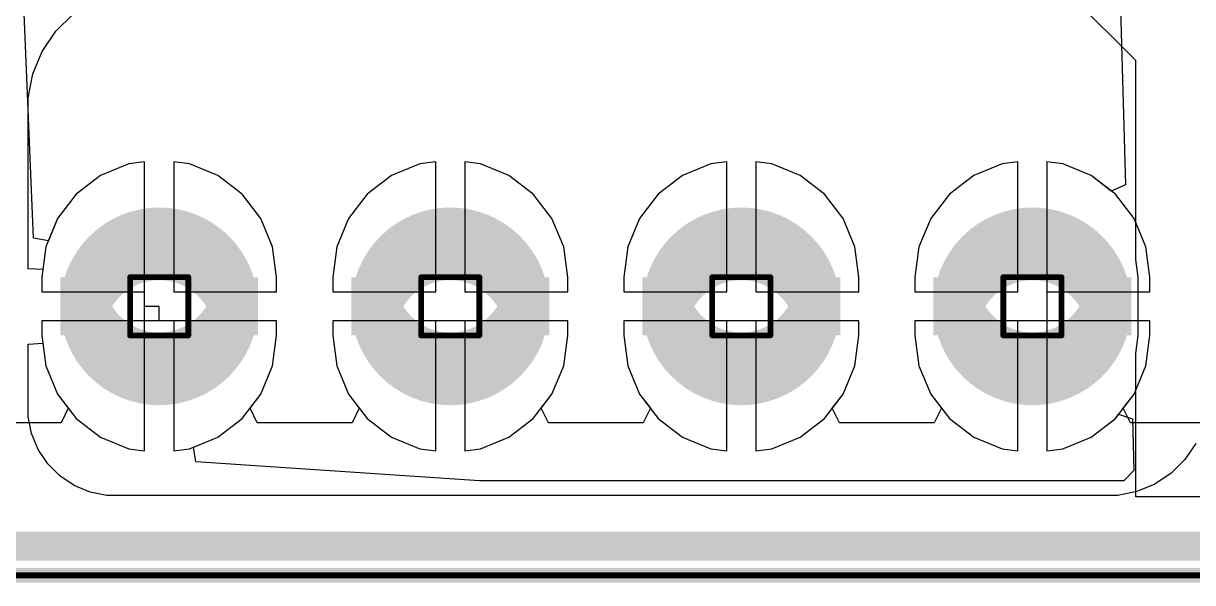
# Model space of a CAD drawing. Header units: millimetres. Extents: x 3.64 to 5.36, y 2.99 to 4.38.
# Drawn here: x 4.3433 to 4.745, y 2.995 to 3.1873 of the extents above; entities that cross this region are included whole.
import ezdxf

# ---------------------------------------------------------------- set-up
doc = ezdxf.new("R2010")
doc.units = ezdxf.units.MM
doc.header["$MEASUREMENT"] = 0
for name, color, linetype in [('BottomLayer', 5, 'Continuous'), ('BottomSolder', 6, 'Continuous'), ('DrillDrawing', 1, 'Continuous'), ('KeepOutLayer', 6, 'Continuous'), ('Mechanical2', 216, 'Continuous'), ('MidLayer1', 16, 'Continuous'), ('MidLayer2', 76, 'Continuous'), ('MultiLayer', 9, 'Continuous'), ('TopLayer', 1, 'Continuous'), ('TopOverlay', 2, 'Continuous'), ('TopSolder', 216, 'Continuous')]:
    doc.layers.add(name, color=color, linetype=linetype)

msp = doc.modelspace()

# ---------------------------------------------------------------- linework, layer by layer
at = {"layer": 'BottomLayer', "const_width": 0.011}
for points in [[(4.3655, 3.09, 1), (4.4145, 3.09, 1)], [(4.4655, 3.09, 1), (4.5145, 3.09, 1)], [(4.5655, 3.09, 1), (4.6145, 3.09, 1)], [(4.6655, 3.09, 1), (4.7145, 3.09, 1)]]:
    msp.add_lwpolyline(points, format="xyb", close=True, dxfattribs=at)
for points in [[(4.4145, 3.08, 1), (4.3655, 3.08)], [(4.5145, 3.08, 1), (4.4655, 3.08)], [(4.6145, 3.08, 1), (4.5655, 3.08)], [(4.7145, 3.08, 1), (4.6655, 3.08)], [(4.3655, 3.1, 1), (4.4145, 3.1)], [(4.4655, 3.1, 1), (4.5145, 3.1)], [(4.5655, 3.1, 1), (4.6145, 3.1)], [(4.6655, 3.1, 1), (4.7145, 3.1)]]:
    msp.add_lwpolyline(points, format="xyb", dxfattribs=at)
for points in [[(4.3655, 3.08), (4.3655, 3.1)], [(4.4145, 3.08), (4.4145, 3.1)], [(4.4655, 3.08), (4.4655, 3.1)], [(4.5145, 3.08), (4.5145, 3.1)], [(4.5655, 3.08), (4.5655, 3.1)], [(4.6145, 3.08), (4.6145, 3.1)], [(4.6655, 3.08), (4.6655, 3.1)], [(4.7145, 3.08), (4.7145, 3.1)]]:
    msp.add_lwpolyline(points, dxfattribs=at)
at = {"layer": 'BottomSolder', "const_width": 0.015}
for points in [[(4.3635, 3.09, 1), (4.4165, 3.09, 1)], [(4.4635, 3.09, 1), (4.5165, 3.09, 1)], [(4.5635, 3.09, 1), (4.6165, 3.09, 1)], [(4.6635, 3.09, 1), (4.7165, 3.09, 1)]]:
    msp.add_lwpolyline(points, format="xyb", close=True, dxfattribs=at)
for points in [[(4.4165, 3.08, 1), (4.3635, 3.08)], [(4.5165, 3.08, 1), (4.4635, 3.08)], [(4.6165, 3.08, 1), (4.5635, 3.08)], [(4.7165, 3.08, 1), (4.6635, 3.08)], [(4.3635, 3.1, 1), (4.4165, 3.1)], [(4.4635, 3.1, 1), (4.5165, 3.1)], [(4.5635, 3.1, 1), (4.6165, 3.1)], [(4.6635, 3.1, 1), (4.7165, 3.1)]]:
    msp.add_lwpolyline(points, format="xyb", dxfattribs=at)
for points in [[(4.3635, 3.08), (4.3635, 3.1)], [(4.4165, 3.08), (4.4165, 3.1)], [(4.4635, 3.08), (4.4635, 3.1)], [(4.5165, 3.08), (4.5165, 3.1)], [(4.5635, 3.08), (4.5635, 3.1)], [(4.6165, 3.08), (4.6165, 3.1)], [(4.6635, 3.08), (4.6635, 3.1)], [(4.7165, 3.08), (4.7165, 3.1)]]:
    msp.add_lwpolyline(points, dxfattribs=at)
at = {"layer": 'DrillDrawing'}
for points, const_width in [([(4.38, 3.1), (4.4, 3.1)], 0.002), ([(4.38, 3.08), (4.38, 3.1)], 0.002), ([(4.4, 3.08), (4.4, 3.1)], 0.002), ([(4.48, 3.1), (4.5, 3.1)], 0.002), ([(4.48, 3.08), (4.48, 3.1)], 0.002), ([(4.5, 3.08), (4.5, 3.1)], 0.002), ([(4.58, 3.1), (4.6, 3.1)], 0.002), ([(4.58, 3.08), (4.58, 3.1)], 0.002), ([(4.6, 3.08), (4.6, 3.1)], 0.002), ([(4.68, 3.1), (4.7, 3.1)], 0.002), ([(4.68, 3.08), (4.68, 3.1)], 0.002), ([(4.7, 3.08), (4.7, 3.1)], 0.002), ([(4.38, 3.08), (4.4, 3.08)], 0.002), ([(4.48, 3.08), (4.5, 3.08)], 0.002), ([(4.58, 3.08), (4.6, 3.08)], 0.002), ([(4.68, 3.08), (4.7, 3.08)], 0.002), ([(3.6472, 2.9975), (5.3525, 2.9975)], 0.005)]:
    msp.add_lwpolyline(points, dxfattribs=dict(at, const_width=const_width))
at = {"layer": 'DrillDrawing', "const_width": 0.001}
for points in [[(4.3795, 3.1, 1), (4.3805, 3.1, 1)], [(4.3795, 3.1, 1), (4.3805, 3.1, 1)], [(4.3995, 3.1, 1), (4.4005, 3.1, 1)], [(4.3995, 3.1, 1), (4.4005, 3.1, 1)], [(4.4795, 3.1, 1), (4.4805, 3.1, 1)], [(4.4795, 3.1, 1), (4.4805, 3.1, 1)], [(4.4995, 3.1, 1), (4.5005, 3.1, 1)], [(4.4995, 3.1, 1), (4.5005, 3.1, 1)], [(4.5795, 3.1, 1), (4.5805, 3.1, 1)], [(4.5795, 3.1, 1), (4.5805, 3.1, 1)], [(4.5995, 3.1, 1), (4.6005, 3.1, 1)], [(4.5995, 3.1, 1), (4.6005, 3.1, 1)], [(4.6795, 3.1, 1), (4.6805, 3.1, 1)], [(4.6795, 3.1, 1), (4.6805, 3.1, 1)], [(4.6995, 3.1, 1), (4.7005, 3.1, 1)], [(4.6995, 3.1, 1), (4.7005, 3.1, 1)], [(4.3795, 3.08, 1), (4.3805, 3.08, 1)], [(4.3795, 3.08, 1), (4.3805, 3.08, 1)], [(4.3995, 3.08, 1), (4.4005, 3.08, 1)], [(4.3995, 3.08, 1), (4.4005, 3.08, 1)], [(4.4795, 3.08, 1), (4.4805, 3.08, 1)], [(4.4795, 3.08, 1), (4.4805, 3.08, 1)], [(4.4995, 3.08, 1), (4.5005, 3.08, 1)], [(4.4995, 3.08, 1), (4.5005, 3.08, 1)], [(4.5795, 3.08, 1), (4.5805, 3.08, 1)], [(4.5795, 3.08, 1), (4.5805, 3.08, 1)], [(4.5995, 3.08, 1), (4.6005, 3.08, 1)], [(4.5995, 3.08, 1), (4.6005, 3.08, 1)], [(4.6795, 3.08, 1), (4.6805, 3.08, 1)], [(4.6795, 3.08, 1), (4.6805, 3.08, 1)], [(4.6995, 3.08, 1), (4.7005, 3.08, 1)], [(4.6995, 3.08, 1), (4.7005, 3.08, 1)]]:
    msp.add_lwpolyline(points, format="xyb", close=True, dxfattribs=at)
at = {"layer": 'KeepOutLayer', "const_width": 0.002}
msp.add_lwpolyline([(3.6476, 2.9975), (5.3525, 2.9975)], dxfattribs=at)
at = {"layer": 'Mechanical2', "const_width": 0.001}
msp.add_lwpolyline([(3.6475, 2.9975), (5.3525, 2.9975)], dxfattribs=at)
at = {"layer": 'MidLayer1'}
for p, q in [((4.37956, 3.13897), (4.36983, 3.13494)), ((4.385, 3.13969), (4.37956, 3.13897)), ((4.385, 3.095), (4.385, 3.13969)), ((4.40044, 3.13897), (4.395, 3.13969)), ((4.395, 3.13969), (4.395, 3.095)), ((4.41017, 3.13494), (4.40044, 3.13897)), ((4.47956, 3.13897), (4.46983, 3.13494)), ((4.485, 3.13969), (4.47956, 3.13897)), ((4.485, 3.095), (4.485, 3.13969)), ((4.50044, 3.13897), (4.495, 3.13969)), ((4.495, 3.13969), (4.495, 3.095)), ((4.51017, 3.13494), (4.50044, 3.13897)), ((4.57956, 3.13897), (4.56983, 3.13494)), ((4.585, 3.13969), (4.57956, 3.13897)), ((4.585, 3.095), (4.585, 3.13969)), ((4.60044, 3.13897), (4.595, 3.13969)), ((4.595, 3.13969), (4.595, 3.095)), ((4.61017, 3.13494), (4.60044, 3.13897)), ((4.67956, 3.13897), (4.66983, 3.13494)), ((4.685, 3.13969), (4.67956, 3.13897)), ((4.685, 3.095), (4.685, 3.13969)), ((4.70044, 3.13897), (4.695, 3.13969)), ((4.695, 3.13969), (4.695, 3.095)), ((4.71017, 3.13494), (4.70044, 3.13897)), ((4.36983, 3.13494), (4.36147, 3.12853)), ((4.41853, 3.12853), (4.41017, 3.13494)), ((4.46983, 3.13494), (4.46147, 3.12853)), ((4.51853, 3.12853), (4.51017, 3.13494)), ((4.56983, 3.13494), (4.56147, 3.12853)), ((4.61853, 3.12853), (4.61017, 3.13494)), ((4.66983, 3.13494), (4.66147, 3.12853)), ((4.71853, 3.12853), (4.71017, 3.13494)), ((4.36147, 3.12853), (4.35506, 3.12017)), ((4.42494, 3.12017), (4.41853, 3.12853)), ((4.46147, 3.12853), (4.45506, 3.12017)), ((4.52494, 3.12017), (4.51853, 3.12853)), ((4.56147, 3.12853), (4.55506, 3.12017)), ((4.62494, 3.12017), (4.61853, 3.12853)), ((4.66147, 3.12853), (4.65506, 3.12017)), ((4.72494, 3.12017), (4.71853, 3.12853)), ((4.35506, 3.12017), (4.35103, 3.11044)), ((4.42897, 3.11044), (4.42494, 3.12017)), ((4.45506, 3.12017), (4.45103, 3.11044)), ((4.52897, 3.11044), (4.52494, 3.12017)), ((4.55506, 3.12017), (4.55103, 3.11044)), ((4.62897, 3.11044), (4.62494, 3.12017)), ((4.65506, 3.12017), (4.65103, 3.11044)), ((4.72897, 3.11044), (4.72494, 3.12017)), ((4.35103, 3.11044), (4.34965, 3.1)), ((4.43035, 3.1), (4.42897, 3.11044)), ((4.45103, 3.11044), (4.44965, 3.1)), ((4.53035, 3.1), (4.52897, 3.11044)), ((4.55103, 3.11044), (4.54965, 3.1)), ((4.63035, 3.1), (4.62897, 3.11044)), ((4.65103, 3.11044), (4.64965, 3.1)), ((4.73035, 3.1), (4.72897, 3.11044)), ((4.34965, 3.1), (4.34965, 3.095)), ((4.43035, 3.095), (4.43035, 3.1)), ((4.44965, 3.1), (4.44965, 3.095)), ((4.53035, 3.095), (4.53035, 3.1)), ((4.54965, 3.1), (4.54965, 3.095)), ((4.63035, 3.095), (4.63035, 3.1)), ((4.64965, 3.1), (4.64965, 3.095)), ((4.73035, 3.095), (4.73035, 3.1)), ((4.34965, 3.095), (4.385, 3.095)), ((4.395, 3.095), (4.43035, 3.095)), ((4.44965, 3.095), (4.485, 3.095)), ((4.495, 3.095), (4.53035, 3.095)), ((4.54965, 3.095), (4.585, 3.095)), ((4.595, 3.095), (4.63035, 3.095)), ((4.64965, 3.095), (4.685, 3.095)), ((4.695, 3.095), (4.73035, 3.095)), ((4.39, 3.085), (4.34965, 3.085)), ((4.34965, 3.085), (4.34965, 3.08)), ((4.43035, 3.085), (4.39, 3.085)), ((4.43035, 3.08), (4.43035, 3.085)), ((4.49, 3.085), (4.44965, 3.085)), ((4.44965, 3.085), (4.44965, 3.08)), ((4.53035, 3.085), (4.49, 3.085)), ((4.53035, 3.08), (4.53035, 3.085)), ((4.59, 3.085), (4.54965, 3.085)), ((4.54965, 3.085), (4.54965, 3.08)), ((4.63035, 3.085), (4.59, 3.085)), ((4.63035, 3.08), (4.63035, 3.085)), ((4.69, 3.085), (4.64965, 3.085)), ((4.64965, 3.085), (4.64965, 3.08)), ((4.73035, 3.085), (4.69, 3.085)), ((4.73035, 3.08), (4.73035, 3.085)), ((4.34965, 3.08), (4.35103, 3.06956)), ((4.42897, 3.06956), (4.43035, 3.08)), ((4.44965, 3.08), (4.45103, 3.06956)), ((4.52897, 3.06956), (4.53035, 3.08)), ((4.54965, 3.08), (4.55103, 3.06956)), ((4.62897, 3.06956), (4.63035, 3.08)), ((4.64965, 3.08), (4.65103, 3.06956)), ((4.72897, 3.06956), (4.73035, 3.08)), ((4.35103, 3.06956), (4.35506, 3.05983)), ((4.42494, 3.05983), (4.42897, 3.06956)), ((4.45103, 3.06956), (4.45506, 3.05983)), ((4.52494, 3.05983), (4.52897, 3.06956)), ((4.55103, 3.06956), (4.55506, 3.05983)), ((4.62494, 3.05983), (4.62897, 3.06956)), ((4.65103, 3.06956), (4.65506, 3.05983)), ((4.72494, 3.05983), (4.72897, 3.06956)), ((4.35506, 3.05983), (4.35876, 3.055)), ((4.42124, 3.055), (4.42494, 3.05983)), ((4.45506, 3.05983), (4.45876, 3.055)), ((4.52124, 3.055), (4.52494, 3.05983)), ((4.55506, 3.05983), (4.55876, 3.055)), ((4.62124, 3.055), (4.62494, 3.05983)), ((4.65506, 3.05983), (4.65876, 3.055)), ((4.72124, 3.055), (4.72494, 3.05983)), ((4.35876, 3.055), (4.3563, 3.05)), ((4.4237, 3.05), (4.42124, 3.055)), ((4.45876, 3.055), (4.4563, 3.05)), ((4.5237, 3.05), (4.52124, 3.055)), ((4.55876, 3.055), (4.5563, 3.05)), ((4.6237, 3.05), (4.62124, 3.055)), ((4.65876, 3.055), (4.6563, 3.05)), ((4.7237, 3.05), (4.72124, 3.055)), ((4.3563, 3.05), (4.31742, 3.05)), ((4.4563, 3.05), (4.4237, 3.05)), ((4.5563, 3.05), (4.5237, 3.05)), ((4.6563, 3.05), (4.6237, 3.05)), ((4.76258, 3.05), (4.7237, 3.05))]:
    msp.add_line(p, q, dxfattribs=at)
at = {"layer": 'MidLayer1', "const_width": 0.011}
for points in [[(4.3655, 3.09, 1), (4.4145, 3.09, 1)], [(4.4655, 3.09, 1), (4.5145, 3.09, 1)], [(4.5655, 3.09, 1), (4.6145, 3.09, 1)], [(4.6655, 3.09, 1), (4.7145, 3.09, 1)]]:
    msp.add_lwpolyline(points, format="xyb", close=True, dxfattribs=at)
for points in [[(4.4145, 3.08, 1), (4.3655, 3.08)], [(4.5145, 3.08, 1), (4.4655, 3.08)], [(4.6145, 3.08, 1), (4.5655, 3.08)], [(4.7145, 3.08, 1), (4.6655, 3.08)], [(4.3655, 3.1, 1), (4.4145, 3.1)], [(4.4655, 3.1, 1), (4.5145, 3.1)], [(4.5655, 3.1, 1), (4.6145, 3.1)], [(4.6655, 3.1, 1), (4.7145, 3.1)]]:
    msp.add_lwpolyline(points, format="xyb", dxfattribs=at)
for points in [[(4.3655, 3.08), (4.3655, 3.1)], [(4.4145, 3.08), (4.4145, 3.1)], [(4.4655, 3.08), (4.4655, 3.1)], [(4.5145, 3.08), (4.5145, 3.1)], [(4.5655, 3.08), (4.5655, 3.1)], [(4.6145, 3.08), (4.6145, 3.1)], [(4.6655, 3.08), (4.6655, 3.1)], [(4.7145, 3.08), (4.7145, 3.1)]]:
    msp.add_lwpolyline(points, dxfattribs=at)
at = {"layer": 'MidLayer2'}
for p, q in [((4.7255, 3.1745), (4.6005, 3.2995)), ((4.7255, 3.10616), (4.7255, 3.1745)), ((4.72631, 3.1), (4.7255, 3.10616)), ((4.72631, 3.08), (4.72631, 3.1)), ((4.7255, 3.07384), (4.72631, 3.08)), ((4.7255, 3.0245), (4.7255, 3.07384)), ((5.0005, 3.0245), (4.7255, 3.0245))]:
    msp.add_line(p, q, dxfattribs=at)
at = {"layer": 'MidLayer2', "const_width": 0.011}
for points in [[(4.3655, 3.09, 1), (4.4145, 3.09, 1)], [(4.4655, 3.09, 1), (4.5145, 3.09, 1)], [(4.5655, 3.09, 1), (4.6145, 3.09, 1)], [(4.6655, 3.09, 1), (4.7145, 3.09, 1)]]:
    msp.add_lwpolyline(points, format="xyb", close=True, dxfattribs=at)
for points in [[(4.4145, 3.08, 1), (4.3655, 3.08)], [(4.5145, 3.08, 1), (4.4655, 3.08)], [(4.6145, 3.08, 1), (4.5655, 3.08)], [(4.7145, 3.08, 1), (4.6655, 3.08)], [(4.3655, 3.1, 1), (4.4145, 3.1)], [(4.4655, 3.1, 1), (4.5145, 3.1)], [(4.5655, 3.1, 1), (4.6145, 3.1)], [(4.6655, 3.1, 1), (4.7145, 3.1)]]:
    msp.add_lwpolyline(points, format="xyb", dxfattribs=at)
for points in [[(4.3655, 3.08), (4.3655, 3.1)], [(4.4145, 3.08), (4.4145, 3.1)], [(4.4655, 3.08), (4.4655, 3.1)], [(4.5145, 3.08), (4.5145, 3.1)], [(4.5655, 3.08), (4.5655, 3.1)], [(4.6145, 3.08), (4.6145, 3.1)], [(4.6655, 3.08), (4.6655, 3.1)], [(4.7145, 3.08), (4.7145, 3.1)]]:
    msp.add_lwpolyline(points, dxfattribs=at)
at = {"layer": 'MultiLayer', "const_width": 0.011}
for points in [[(4.3655, 3.09, 1), (4.4145, 3.09, 1)], [(4.4655, 3.09, 1), (4.5145, 3.09, 1)], [(4.5655, 3.09, 1), (4.6145, 3.09, 1)], [(4.6655, 3.09, 1), (4.7145, 3.09, 1)]]:
    msp.add_lwpolyline(points, format="xyb", close=True, dxfattribs=at)
for points in [[(4.4145, 3.08, 1), (4.3655, 3.08)], [(4.5145, 3.08, 1), (4.4655, 3.08)], [(4.6145, 3.08, 1), (4.5655, 3.08)], [(4.7145, 3.08, 1), (4.6655, 3.08)], [(4.3655, 3.1, 1), (4.4145, 3.1)], [(4.4655, 3.1, 1), (4.5145, 3.1)], [(4.5655, 3.1, 1), (4.6145, 3.1)], [(4.6655, 3.1, 1), (4.7145, 3.1)]]:
    msp.add_lwpolyline(points, format="xyb", dxfattribs=at)
for points in [[(4.3655, 3.08), (4.3655, 3.1)], [(4.4145, 3.08), (4.4145, 3.1)], [(4.4655, 3.08), (4.4655, 3.1)], [(4.5145, 3.08), (4.5145, 3.1)], [(4.5655, 3.08), (4.5655, 3.1)], [(4.6145, 3.08), (4.6145, 3.1)], [(4.6655, 3.08), (4.6655, 3.1)], [(4.7145, 3.08), (4.7145, 3.1)]]:
    msp.add_lwpolyline(points, dxfattribs=at)
at = {"layer": 'TopLayer'}
for p, q in [((4.34687, 3.11347), (4.34149, 3.23988)), ((4.72, 3.2), (4.72201, 3.13174)), ((4.35449, 3.18459), (4.36041, 3.19051)), ((4.34984, 3.17763), (4.35449, 3.18459)), ((4.34663, 3.1699), (4.34984, 3.17763)), ((4.345, 3.16169), (4.34663, 3.1699)), ((4.345, 3.10295), (4.345, 3.16169)), ((4.37956, 3.13897), (4.36983, 3.13494)), ((4.37956, 3.13897), (4.36983, 3.13494)), ((4.385, 3.13969), (4.37956, 3.13897)), ((4.385, 3.13969), (4.37956, 3.13897)), ((4.385, 3.09), (4.385, 3.13969)), ((4.385, 3.09), (4.385, 3.13969)), ((4.40044, 3.13897), (4.395, 3.13969)), ((4.395, 3.13969), (4.395, 3.095)), ((4.40044, 3.13897), (4.395, 3.13969)), ((4.395, 3.13969), (4.395, 3.095)), ((4.41017, 3.13494), (4.40044, 3.13897)), ((4.41017, 3.13494), (4.40044, 3.13897)), ((4.47956, 3.13897), (4.46983, 3.13494)), ((4.47956, 3.13897), (4.46983, 3.13494)), ((4.485, 3.13969), (4.47956, 3.13897)), ((4.485, 3.13969), (4.47956, 3.13897)), ((4.485, 3.095), (4.485, 3.13969)), ((4.485, 3.095), (4.485, 3.13969)), ((4.50044, 3.13897), (4.495, 3.13969)), ((4.495, 3.13969), (4.495, 3.095)), ((4.50044, 3.13897), (4.495, 3.13969)), ((4.495, 3.13969), (4.495, 3.095)), ((4.51017, 3.13494), (4.50044, 3.13897)), ((4.51017, 3.13494), (4.50044, 3.13897)), ((4.57956, 3.13897), (4.56983, 3.13494)), ((4.57956, 3.13897), (4.56983, 3.13494)), ((4.585, 3.13969), (4.57956, 3.13897)), ((4.585, 3.13969), (4.57956, 3.13897)), ((4.585, 3.095), (4.585, 3.13969)), ((4.585, 3.095), (4.585, 3.13969)), ((4.60044, 3.13897), (4.595, 3.13969)), ((4.595, 3.13969), (4.595, 3.095)), ((4.60044, 3.13897), (4.595, 3.13969)), ((4.595, 3.13969), (4.595, 3.095)), ((4.61017, 3.13494), (4.60044, 3.13897)), ((4.61017, 3.13494), (4.60044, 3.13897)), ((4.67956, 3.13897), (4.66983, 3.13494)), ((4.67956, 3.13897), (4.66983, 3.13494)), ((4.685, 3.13969), (4.67956, 3.13897)), ((4.685, 3.13969), (4.67956, 3.13897)), ((4.685, 3.095), (4.685, 3.13969)), ((4.685, 3.095), (4.685, 3.13969)), ((4.70044, 3.13897), (4.695, 3.13969)), ((4.695, 3.13969), (4.695, 3.095)), ((4.70044, 3.13897), (4.695, 3.13969)), ((4.695, 3.13969), (4.695, 3.09)), ((4.71017, 3.13494), (4.70044, 3.13897)), ((4.71017, 3.13494), (4.70044, 3.13897)), ((4.36983, 3.13494), (4.36147, 3.12853)), ((4.36983, 3.13494), (4.36147, 3.12853)), ((4.41853, 3.12853), (4.41017, 3.13494)), ((4.41853, 3.12853), (4.41017, 3.13494)), ((4.46983, 3.13494), (4.46147, 3.12853)), ((4.46983, 3.13494), (4.46147, 3.12853)), ((4.51853, 3.12853), (4.51017, 3.13494)), ((4.51853, 3.12853), (4.51017, 3.13494)), ((4.56983, 3.13494), (4.56147, 3.12853)), ((4.56983, 3.13494), (4.56147, 3.12853)), ((4.61853, 3.12853), (4.61017, 3.13494)), ((4.61853, 3.12853), (4.61017, 3.13494)), ((4.66983, 3.13494), (4.66147, 3.12853)), ((4.66983, 3.13494), (4.66147, 3.12853)), ((4.71853, 3.12853), (4.71017, 3.13494)), ((4.71707, 3.12965), (4.71017, 3.13494)), ((4.72201, 3.13174), (4.71707, 3.12965)), ((4.36147, 3.12853), (4.35506, 3.12017)), ((4.36147, 3.12853), (4.35506, 3.12017)), ((4.42494, 3.12017), (4.41853, 3.12853)), ((4.42494, 3.12017), (4.41853, 3.12853)), ((4.46147, 3.12853), (4.45506, 3.12017)), ((4.46147, 3.12853), (4.45506, 3.12017)), ((4.52494, 3.12017), (4.51853, 3.12853)), ((4.52494, 3.12017), (4.51853, 3.12853)), ((4.56147, 3.12853), (4.55506, 3.12017)), ((4.56147, 3.12853), (4.55506, 3.12017)), ((4.62494, 3.12017), (4.61853, 3.12853)), ((4.62494, 3.12017), (4.61853, 3.12853)), ((4.66147, 3.12853), (4.65506, 3.12017)), ((4.66147, 3.12853), (4.65506, 3.12017)), ((4.72494, 3.12017), (4.71853, 3.12853)), ((4.35506, 3.12017), (4.35103, 3.11044)), ((4.35506, 3.12017), (4.35192, 3.11258)), ((4.42897, 3.11044), (4.42494, 3.12017)), ((4.42897, 3.11044), (4.42494, 3.12017)), ((4.45506, 3.12017), (4.45103, 3.11044)), ((4.45506, 3.12017), (4.45103, 3.11044)), ((4.52897, 3.11044), (4.52494, 3.12017)), ((4.52897, 3.11044), (4.52494, 3.12017)), ((4.55506, 3.12017), (4.55103, 3.11044)), ((4.55506, 3.12017), (4.55103, 3.11044)), ((4.62897, 3.11044), (4.62494, 3.12017)), ((4.62897, 3.11044), (4.62494, 3.12017)), ((4.65506, 3.12017), (4.65103, 3.11044)), ((4.65506, 3.12017), (4.65103, 3.11044)), ((4.72897, 3.11044), (4.72494, 3.12017)), ((4.35192, 3.11258), (4.34687, 3.11347)), ((4.35103, 3.11044), (4.35, 3.10262)), ((4.43035, 3.1), (4.42897, 3.11044)), ((4.43035, 3.1), (4.42897, 3.11044)), ((4.45103, 3.11044), (4.44965, 3.1)), ((4.45103, 3.11044), (4.44965, 3.1)), ((4.53035, 3.1), (4.52897, 3.11044)), ((4.53035, 3.1), (4.52897, 3.11044)), ((4.55103, 3.11044), (4.54965, 3.1)), ((4.55103, 3.11044), (4.54965, 3.1)), ((4.63035, 3.1), (4.62897, 3.11044)), ((4.63035, 3.1), (4.62897, 3.11044)), ((4.65103, 3.11044), (4.64965, 3.1)), ((4.65103, 3.11044), (4.64965, 3.1)), ((4.73035, 3.1), (4.72897, 3.11044)), ((4.35, 3.10262), (4.345, 3.10295)), ((4.43035, 3.095), (4.43035, 3.1)), ((4.43035, 3.095), (4.43035, 3.1)), ((4.44965, 3.1), (4.44965, 3.095)), ((4.44965, 3.1), (4.44965, 3.095)), ((4.53035, 3.095), (4.53035, 3.1)), ((4.53035, 3.095), (4.53035, 3.1)), ((4.54965, 3.1), (4.54965, 3.095)), ((4.54965, 3.1), (4.54965, 3.095)), ((4.63035, 3.095), (4.63035, 3.1)), ((4.63035, 3.095), (4.63035, 3.1)), ((4.64965, 3.1), (4.64965, 3.095)), ((4.64965, 3.1), (4.64965, 3.095)), ((4.73035, 3.095), (4.73035, 3.1)), ((4.395, 3.095), (4.43035, 3.095)), ((4.395, 3.095), (4.43035, 3.095)), ((4.44965, 3.095), (4.485, 3.095)), ((4.44965, 3.095), (4.485, 3.095)), ((4.495, 3.095), (4.53035, 3.095)), ((4.495, 3.095), (4.53035, 3.095)), ((4.54965, 3.095), (4.585, 3.095)), ((4.54965, 3.095), (4.585, 3.095)), ((4.595, 3.095), (4.63035, 3.095)), ((4.595, 3.095), (4.63035, 3.095)), ((4.64965, 3.095), (4.685, 3.095)), ((4.64965, 3.095), (4.685, 3.095)), ((4.695, 3.095), (4.73035, 3.095)), ((4.385, 3.04031), (4.385, 3.09)), ((4.39, 3.09), (4.385, 3.09)), ((4.39, 3.085), (4.39, 3.09)), ((4.695, 3.09), (4.695, 3.04031)), ((4.43035, 3.085), (4.39, 3.085)), ((4.43035, 3.085), (4.395, 3.085)), ((4.395, 3.085), (4.395, 3.04031)), ((4.43035, 3.08), (4.43035, 3.085)), ((4.43035, 3.08), (4.43035, 3.085)), ((4.485, 3.085), (4.44965, 3.085)), ((4.44965, 3.085), (4.44965, 3.08)), ((4.485, 3.085), (4.44965, 3.085)), ((4.44965, 3.085), (4.44965, 3.08)), ((4.485, 3.04031), (4.485, 3.085)), ((4.485, 3.04031), (4.485, 3.085)), ((4.53035, 3.085), (4.495, 3.085)), ((4.495, 3.085), (4.495, 3.04031)), ((4.53035, 3.085), (4.495, 3.085)), ((4.495, 3.085), (4.495, 3.04031)), ((4.53035, 3.08), (4.53035, 3.085)), ((4.53035, 3.08), (4.53035, 3.085)), ((4.585, 3.085), (4.54965, 3.085)), ((4.54965, 3.085), (4.54965, 3.08)), ((4.585, 3.085), (4.54965, 3.085)), ((4.54965, 3.085), (4.54965, 3.08)), ((4.585, 3.04031), (4.585, 3.085)), ((4.585, 3.04031), (4.585, 3.085)), ((4.63035, 3.085), (4.595, 3.085)), ((4.595, 3.085), (4.595, 3.04031)), ((4.63035, 3.085), (4.595, 3.085)), ((4.595, 3.085), (4.595, 3.04031)), ((4.63035, 3.08), (4.63035, 3.085)), ((4.63035, 3.08), (4.63035, 3.085)), ((4.685, 3.085), (4.64965, 3.085)), ((4.64965, 3.085), (4.64965, 3.08)), ((4.685, 3.085), (4.64965, 3.085)), ((4.64965, 3.085), (4.64965, 3.08)), ((4.685, 3.04031), (4.685, 3.085)), ((4.685, 3.04031), (4.685, 3.085)), ((4.73035, 3.085), (4.695, 3.085)), ((4.695, 3.085), (4.695, 3.04031)), ((4.73035, 3.08), (4.73035, 3.085)), ((4.345, 3.07705), (4.35, 3.07738)), ((4.345, 3.05205), (4.345, 3.07705)), ((4.35, 3.07738), (4.35103, 3.06956)), ((4.42897, 3.06956), (4.43035, 3.08)), ((4.42897, 3.06956), (4.43035, 3.08)), ((4.44965, 3.08), (4.45103, 3.06956)), ((4.44965, 3.08), (4.45103, 3.06956)), ((4.52897, 3.06956), (4.53035, 3.08)), ((4.52897, 3.06956), (4.53035, 3.08)), ((4.54965, 3.08), (4.55103, 3.06956)), ((4.54965, 3.08), (4.55103, 3.06956)), ((4.62897, 3.06956), (4.63035, 3.08)), ((4.62897, 3.06956), (4.63035, 3.08)), ((4.64965, 3.08), (4.65103, 3.06956)), ((4.64965, 3.08), (4.65103, 3.06956)), ((4.72897, 3.06956), (4.73035, 3.08)), ((4.35103, 3.06956), (4.35506, 3.05983)), ((4.42494, 3.05983), (4.42897, 3.06956)), ((4.42494, 3.05983), (4.42897, 3.06956)), ((4.45103, 3.06956), (4.45506, 3.05983)), ((4.45103, 3.06956), (4.45506, 3.05983)), ((4.52494, 3.05983), (4.52897, 3.06956)), ((4.52494, 3.05983), (4.52897, 3.06956)), ((4.55103, 3.06956), (4.55506, 3.05983)), ((4.55103, 3.06956), (4.55506, 3.05983)), ((4.62494, 3.05983), (4.62897, 3.06956)), ((4.62494, 3.05983), (4.62897, 3.06956)), ((4.65103, 3.06956), (4.65506, 3.05983)), ((4.65103, 3.06956), (4.65506, 3.05983)), ((4.72494, 3.05983), (4.72897, 3.06956)), ((4.35506, 3.05983), (4.36147, 3.05147)), ((4.41853, 3.05147), (4.42494, 3.05983)), ((4.41853, 3.05147), (4.42494, 3.05983)), ((4.45506, 3.05983), (4.46147, 3.05147)), ((4.45506, 3.05983), (4.46147, 3.05147)), ((4.51853, 3.05147), (4.52494, 3.05983)), ((4.51853, 3.05147), (4.52494, 3.05983)), ((4.55506, 3.05983), (4.56147, 3.05147)), ((4.55506, 3.05983), (4.56147, 3.05147)), ((4.61853, 3.05147), (4.62494, 3.05983)), ((4.61853, 3.05147), (4.62494, 3.05983)), ((4.65506, 3.05983), (4.66147, 3.05147)), ((4.65506, 3.05983), (4.66147, 3.05147)), ((4.71853, 3.05147), (4.72494, 3.05983)), ((4.34615, 3.04625), (4.345, 3.05205)), ((4.36147, 3.05147), (4.36983, 3.04506)), ((4.41017, 3.04506), (4.41853, 3.05147)), ((4.41017, 3.04506), (4.41853, 3.05147)), ((4.46147, 3.05147), (4.46983, 3.04506)), ((4.46147, 3.05147), (4.46983, 3.04506)), ((4.51017, 3.04506), (4.51853, 3.05147)), ((4.51017, 3.04506), (4.51853, 3.05147)), ((4.56147, 3.05147), (4.56983, 3.04506)), ((4.56147, 3.05147), (4.56983, 3.04506)), ((4.61017, 3.04506), (4.61853, 3.05147)), ((4.61017, 3.04506), (4.61853, 3.05147)), ((4.66147, 3.05147), (4.66983, 3.04506)), ((4.66147, 3.05147), (4.66983, 3.04506)), ((4.71017, 3.04506), (4.71853, 3.05147)), ((4.71017, 3.04506), (4.71853, 3.05147)), ((4.71853, 3.05147), (4.71961, 3.05289)), ((4.71961, 3.05289), (4.72437, 3.05135)), ((4.72437, 3.05135), (4.72489, 3.03359)), ((4.34841, 3.04079), (4.34615, 3.04625)), ((4.36983, 3.04506), (4.37956, 3.04103)), ((4.40044, 3.04103), (4.41017, 3.04506)), ((4.40173, 3.04156), (4.41017, 3.04506)), ((4.46983, 3.04506), (4.47956, 3.04103)), ((4.46983, 3.04506), (4.47956, 3.04103)), ((4.50044, 3.04103), (4.51017, 3.04506)), ((4.50044, 3.04103), (4.51017, 3.04506)), ((4.56983, 3.04506), (4.57956, 3.04103)), ((4.56983, 3.04506), (4.57956, 3.04103)), ((4.60044, 3.04103), (4.61017, 3.04506)), ((4.60044, 3.04103), (4.61017, 3.04506)), ((4.66983, 3.04506), (4.67956, 3.04103)), ((4.66983, 3.04506), (4.67956, 3.04103)), ((4.70044, 3.04103), (4.71017, 3.04506)), ((4.70044, 3.04103), (4.71017, 3.04506)), ((4.37956, 3.04103), (4.385, 3.04031)), ((4.395, 3.04031), (4.40044, 3.04103)), ((4.40256, 3.0365), (4.40173, 3.04156)), ((4.47956, 3.04103), (4.485, 3.04031)), ((4.47956, 3.04103), (4.485, 3.04031)), ((4.495, 3.04031), (4.50044, 3.04103)), ((4.495, 3.04031), (4.50044, 3.04103)), ((4.57956, 3.04103), (4.585, 3.04031)), ((4.57956, 3.04103), (4.585, 3.04031)), ((4.595, 3.04031), (4.60044, 3.04103)), ((4.595, 3.04031), (4.60044, 3.04103)), ((4.67956, 3.04103), (4.685, 3.04031)), ((4.67956, 3.04103), (4.685, 3.04031)), ((4.695, 3.04031), (4.70044, 3.04103)), ((4.695, 3.04031), (4.70044, 3.04103)), ((4.74613, 3.04288), (4.74241, 3.03732)), ((4.3517, 3.03588), (4.34841, 3.04079)), ((4.74241, 3.03732), (4.73768, 3.03259)), ((4.35588, 3.0317), (4.3517, 3.03588)), ((4.5, 3.03), (4.40256, 3.0365)), ((4.72489, 3.03359), (4.72141, 3.03)), ((4.36079, 3.02841), (4.35588, 3.0317)), ((4.72141, 3.03), (4.5, 3.03)), ((4.73212, 3.02887), (4.72593, 3.02631)), ((4.73768, 3.03259), (4.73212, 3.02887)), ((4.36625, 3.02615), (4.36079, 3.02841)), ((4.37205, 3.025), (4.36625, 3.02615)), ((4.71937, 3.025), (4.37205, 3.025)), ((4.72593, 3.02631), (4.71937, 3.025))]:
    msp.add_line(p, q, dxfattribs=at)
at = {"layer": 'TopLayer', "const_width": 0.011}
for points in [[(4.3655, 3.09, 1), (4.4145, 3.09, 1)], [(4.4655, 3.09, 1), (4.5145, 3.09, 1)], [(4.5655, 3.09, 1), (4.6145, 3.09, 1)], [(4.6655, 3.09, 1), (4.7145, 3.09, 1)]]:
    msp.add_lwpolyline(points, format="xyb", close=True, dxfattribs=at)
for points in [[(4.4145, 3.08, 1), (4.3655, 3.08)], [(4.5145, 3.08, 1), (4.4655, 3.08)], [(4.6145, 3.08, 1), (4.5655, 3.08)], [(4.7145, 3.08, 1), (4.6655, 3.08)], [(4.3655, 3.1, 1), (4.4145, 3.1)], [(4.4655, 3.1, 1), (4.5145, 3.1)], [(4.5655, 3.1, 1), (4.6145, 3.1)], [(4.6655, 3.1, 1), (4.7145, 3.1)]]:
    msp.add_lwpolyline(points, format="xyb", dxfattribs=at)
for points in [[(4.3655, 3.08), (4.3655, 3.1)], [(4.4145, 3.08), (4.4145, 3.1)], [(4.4655, 3.08), (4.4655, 3.1)], [(4.5145, 3.08), (4.5145, 3.1)], [(4.5655, 3.08), (4.5655, 3.1)], [(4.6145, 3.08), (4.6145, 3.1)], [(4.6655, 3.08), (4.6655, 3.1)], [(4.7145, 3.08), (4.7145, 3.1)]]:
    msp.add_lwpolyline(points, dxfattribs=at)
at = {"layer": 'TopOverlay', "const_width": 0.01}
msp.add_lwpolyline([(3.89, 3.0075), (5.19, 3.0075)], dxfattribs=at)
at = {"layer": 'TopSolder', "const_width": 0.015}
for points in [[(4.3635, 3.09, 1), (4.4165, 3.09, 1)], [(4.4635, 3.09, 1), (4.5165, 3.09, 1)], [(4.5635, 3.09, 1), (4.6165, 3.09, 1)], [(4.6635, 3.09, 1), (4.7165, 3.09, 1)]]:
    msp.add_lwpolyline(points, format="xyb", close=True, dxfattribs=at)
for points in [[(4.4165, 3.08, 1), (4.3635, 3.08)], [(4.5165, 3.08, 1), (4.4635, 3.08)], [(4.6165, 3.08, 1), (4.5635, 3.08)], [(4.7165, 3.08, 1), (4.6635, 3.08)], [(4.3635, 3.1, 1), (4.4165, 3.1)], [(4.4635, 3.1, 1), (4.5165, 3.1)], [(4.5635, 3.1, 1), (4.6165, 3.1)], [(4.6635, 3.1, 1), (4.7165, 3.1)]]:
    msp.add_lwpolyline(points, format="xyb", dxfattribs=at)
for points in [[(4.3635, 3.08), (4.3635, 3.1)], [(4.4165, 3.08), (4.4165, 3.1)], [(4.4635, 3.08), (4.4635, 3.1)], [(4.5165, 3.08), (4.5165, 3.1)], [(4.5635, 3.08), (4.5635, 3.1)], [(4.6165, 3.08), (4.6165, 3.1)], [(4.6635, 3.08), (4.6635, 3.1)], [(4.7165, 3.08), (4.7165, 3.1)]]:
    msp.add_lwpolyline(points, dxfattribs=at)

doc.saveas('drawing.dxf')
